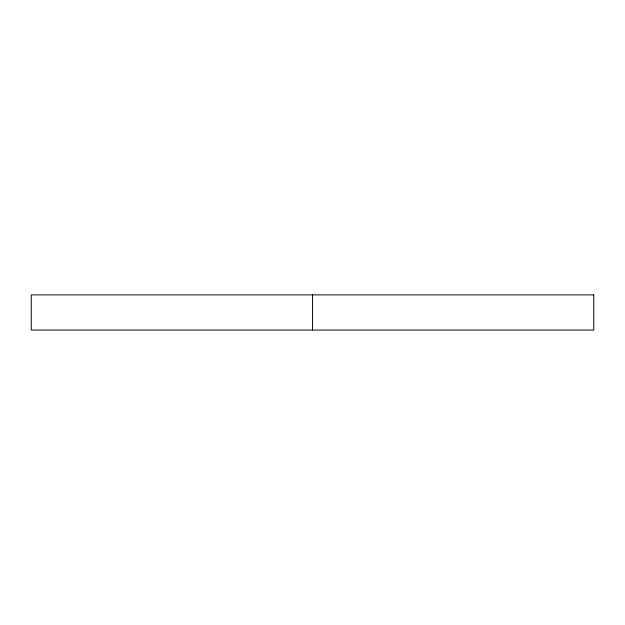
<?xml version="1.0" encoding="UTF-8"?>
<svg xmlns="http://www.w3.org/2000/svg" width="625" height="625" viewBox="0 0 625 625"><rect width="100%" height="100%" fill="white"/><g stroke="black" fill="none" stroke-linecap="round" stroke-linejoin="round"><path stroke-width="0.94" d="M312.5 294.891L312.5 330.047M593.75 294.891L31.25 294.891L31.25 330.047L593.75 330.047L593.75 294.891"/></g></svg>
